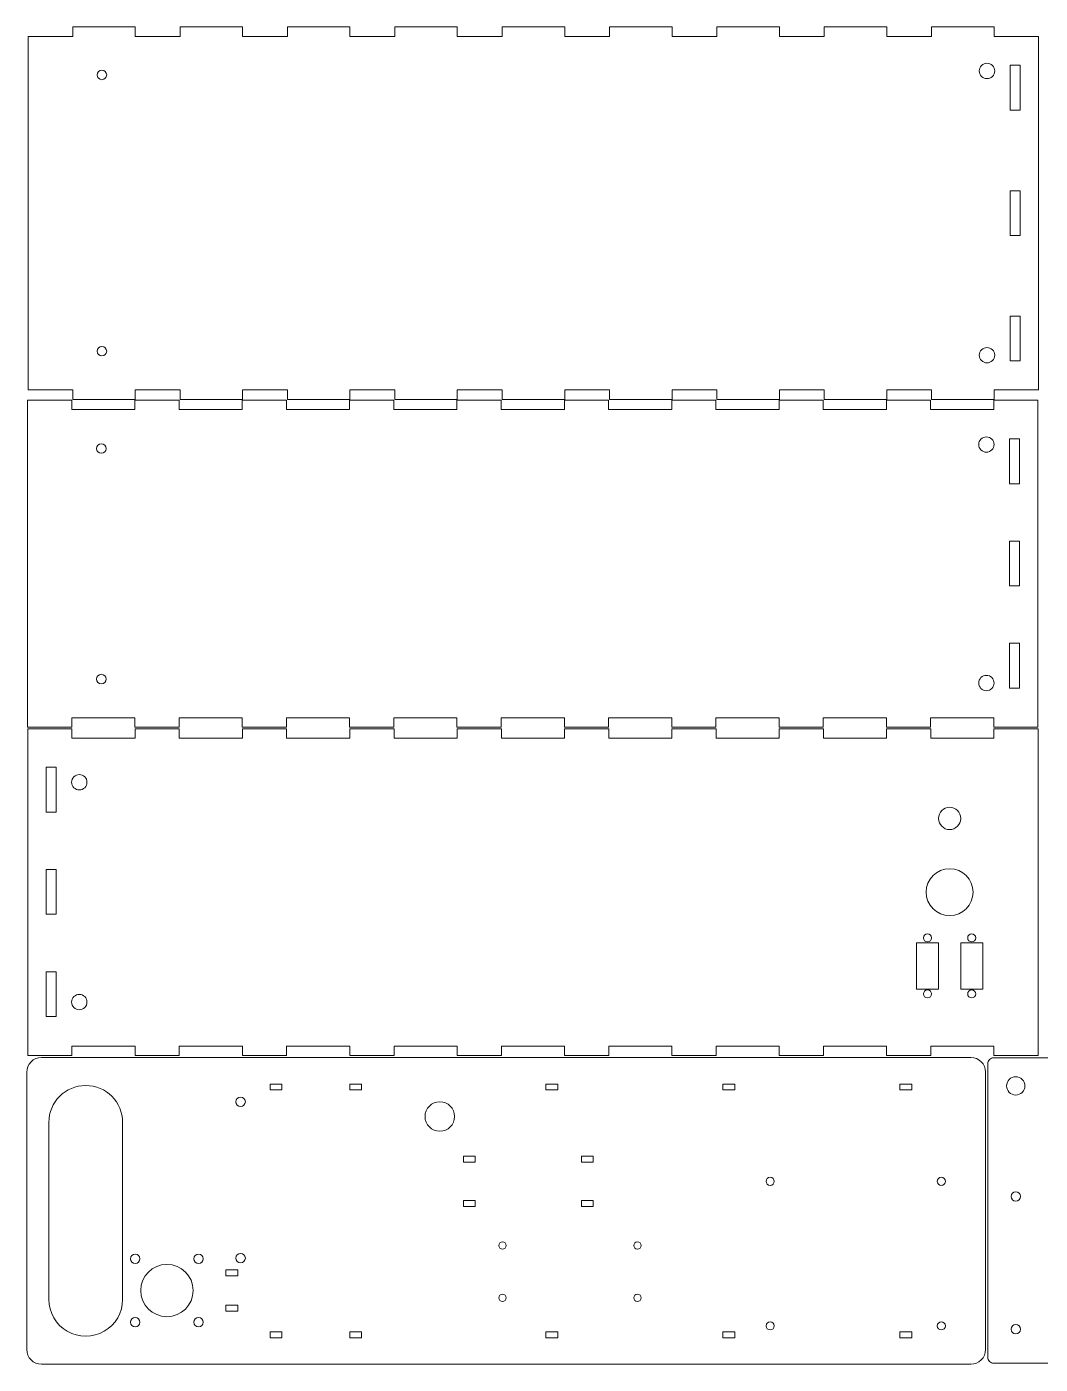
# Model space of a CAD drawing. Header units: millimetres. Extents: x -304 to 298, y -225 to 228.
# Drawn here: x -303.8 to 39.8, y -225.3 to 228.2 of the extents above; entities that cross this region are included whole.
import ezdxf

# ---------------------------------------------------------------- set-up
doc = ezdxf.new("R2010")
doc.units = ezdxf.units.MM
doc.header["$MEASUREMENT"] = 0
doc.layers.add('Layer 1', color=7, linetype='Continuous')

msp = doc.modelspace()

# ---------------------------------------------------------------- linework, layer by layer
at = {"layer": 'Layer 1', "lineweight": 9}
for points in [[(-288.189, 228.2069), (-288.189, 228.2069), (-267.0001, 228.2069), (-267.0001, 228.2069)], [(-288.189, 228.2069), (-288.189, 228.2069), (-288.189, 224.9319), (-288.189, 224.9319)], [(-267.0001, 224.9319), (-267.0001, 224.9319), (-267.0001, 228.2069), (-267.0001, 228.2069)], [(-251.8001, 228.2069), (-251.8001, 228.2069), (-230.6112, 228.2069), (-230.6112, 228.2069)], [(-251.8001, 228.2069), (-251.8001, 228.2069), (-251.8001, 224.9319), (-251.8001, 224.9319)], [(-230.6112, 224.9319), (-230.6112, 224.9319), (-230.6112, 228.2069), (-230.6112, 228.2069)], [(-215.4112, 228.2069), (-215.4112, 228.2069), (-194.2223, 228.2069), (-194.2223, 228.2069)], [(-215.4112, 228.2069), (-215.4112, 228.2069), (-215.4112, 224.9319), (-215.4112, 224.9319)], [(-194.2223, 224.9319), (-194.2223, 224.9319), (-194.2223, 228.2069), (-194.2223, 228.2069)], [(-179.0223, 228.2069), (-179.0223, 228.2069), (-157.8334, 228.2069), (-157.8334, 228.2069)], [(-179.0223, 228.2069), (-179.0223, 228.2069), (-179.0223, 224.9319), (-179.0223, 224.9319)], [(-157.8334, 224.9319), (-157.8334, 224.9319), (-157.8334, 228.2069), (-157.8334, 228.2069)], [(-142.6334, 228.2069), (-142.6334, 228.2069), (-121.4446, 228.2069), (-121.4446, 228.2069)], [(-142.6334, 228.2069), (-142.6334, 228.2069), (-142.6334, 224.9319), (-142.6334, 224.9319)], [(-121.4446, 224.9319), (-121.4446, 224.9319), (-121.4446, 228.2069), (-121.4446, 228.2069)], [(-106.2446, 228.2069), (-106.2446, 228.2069), (-85.0557, 228.2069), (-85.0557, 228.2069)], [(-106.2446, 228.2069), (-106.2446, 228.2069), (-106.2446, 224.9319), (-106.2446, 224.9319)], [(-85.0557, 224.9319), (-85.0557, 224.9319), (-85.0557, 228.2069), (-85.0557, 228.2069)], [(-69.8557, 228.2069), (-69.8557, 228.2069), (-48.6668, 228.2069), (-48.6668, 228.2069)], [(-69.8557, 228.2069), (-69.8557, 228.2069), (-69.8557, 224.9319), (-69.8557, 224.9319)], [(-48.6668, 224.9319), (-48.6668, 224.9319), (-48.6668, 228.2069), (-48.6668, 228.2069)], [(-33.4668, 228.2069), (-33.4668, 228.2069), (-12.2779, 228.2069), (-12.2779, 228.2069)], [(-33.4668, 228.2069), (-33.4668, 228.2069), (-33.4668, 224.9319), (-33.4668, 224.9319)], [(-12.2779, 224.9319), (-12.2779, 224.9319), (-12.2779, 228.2069), (-12.2779, 228.2069)], [(2.9221, 228.2069), (2.9221, 228.2069), (24.111, 228.2069), (24.111, 228.2069)], [(2.9221, 228.2069), (2.9221, 228.2069), (2.9221, 224.9319), (2.9221, 224.9319)], [(24.111, 224.9319), (24.111, 224.9319), (24.111, 228.2069), (24.111, 228.2069)], [(-288.189, 224.9319), (-288.189, 224.9319), (-303.289, 224.9319), (-303.289, 224.9319)], [(-303.289, 105.1319), (-303.289, 105.1319), (-303.289, 224.9319), (-303.289, 224.9319)], [(-251.8001, 224.9319), (-251.8001, 224.9319), (-267.0001, 224.9319), (-267.0001, 224.9319)], [(-215.4112, 224.9319), (-215.4112, 224.9319), (-230.6112, 224.9319), (-230.6112, 224.9319)], [(-179.0223, 224.9319), (-179.0223, 224.9319), (-194.2223, 224.9319), (-194.2223, 224.9319)], [(-142.6334, 224.9319), (-142.6334, 224.9319), (-157.8334, 224.9319), (-157.8334, 224.9319)], [(-106.2446, 224.9319), (-106.2446, 224.9319), (-121.4446, 224.9319), (-121.4446, 224.9319)], [(-69.8557, 224.9319), (-69.8557, 224.9319), (-85.0557, 224.9319), (-85.0557, 224.9319)], [(-33.4668, 224.9319), (-33.4668, 224.9319), (-48.6668, 224.9319), (-48.6668, 224.9319)], [(2.9221, 224.9319), (2.9221, 224.9319), (-12.2779, 224.9319), (-12.2779, 224.9319)], [(39.211, 224.9319), (39.211, 224.9319), (24.111, 224.9319), (24.111, 224.9319)], [(39.211, 105.1319), (39.211, 105.1319), (39.211, 224.9319), (39.211, 224.9319)], [(29.586, 215.1319), (29.586, 215.1319), (29.586, 199.9319), (29.586, 199.9319)], [(32.961, 215.1319), (32.961, 215.1319), (29.586, 215.1319), (29.586, 215.1319)], [(32.961, 199.9319), (32.961, 199.9319), (32.961, 215.1319), (32.961, 215.1319)], [(29.586, 199.9319), (29.586, 199.9319), (32.961, 199.9319), (32.961, 199.9319)], [(29.586, 172.6319), (29.586, 172.6319), (29.586, 157.4319), (29.586, 157.4319)], [(32.961, 172.6319), (32.961, 172.6319), (29.586, 172.6319), (29.586, 172.6319)], [(32.961, 157.4319), (32.961, 157.4319), (32.961, 172.6319), (32.961, 172.6319)], [(29.586, 157.4319), (29.586, 157.4319), (32.961, 157.4319), (32.961, 157.4319)], [(29.586, 130.1319), (29.586, 130.1319), (29.586, 114.9319), (29.586, 114.9319)], [(32.961, 130.1319), (32.961, 130.1319), (29.586, 130.1319), (29.586, 130.1319)], [(32.961, 114.9319), (32.961, 114.9319), (32.961, 130.1319), (32.961, 130.1319)], [(29.586, 114.9319), (29.586, 114.9319), (32.961, 114.9319), (32.961, 114.9319)], [(-288.189, 105.1319), (-288.189, 105.1319), (-303.289, 105.1319), (-303.289, 105.1319)], [(-288.189, 101.8569), (-288.189, 101.8569), (-288.189, 105.1319), (-288.189, 105.1319)], [(-267.0001, 105.1319), (-267.0001, 105.1319), (-267.0001, 101.8569), (-267.0001, 101.8569)], [(-251.8001, 105.1319), (-251.8001, 105.1319), (-267.0001, 105.1319), (-267.0001, 105.1319)], [(-251.8001, 101.8569), (-251.8001, 101.8569), (-251.8001, 105.1319), (-251.8001, 105.1319)], [(-230.6112, 105.1319), (-230.6112, 105.1319), (-230.6112, 101.8569), (-230.6112, 101.8569)], [(-215.4112, 105.1319), (-215.4112, 105.1319), (-230.6112, 105.1319), (-230.6112, 105.1319)], [(-215.4112, 101.8569), (-215.4112, 101.8569), (-215.4112, 105.1319), (-215.4112, 105.1319)], [(-194.2223, 105.1319), (-194.2223, 105.1319), (-194.2223, 101.8569), (-194.2223, 101.8569)], [(-179.0223, 105.1319), (-179.0223, 105.1319), (-194.2223, 105.1319), (-194.2223, 105.1319)], [(-179.0223, 101.8569), (-179.0223, 101.8569), (-179.0223, 105.1319), (-179.0223, 105.1319)], [(-157.8334, 105.1319), (-157.8334, 105.1319), (-157.8334, 101.8569), (-157.8334, 101.8569)], [(-142.6334, 105.1319), (-142.6334, 105.1319), (-157.8334, 105.1319), (-157.8334, 105.1319)], [(-142.6334, 101.8569), (-142.6334, 101.8569), (-142.6334, 105.1319), (-142.6334, 105.1319)], [(-121.4446, 105.1319), (-121.4446, 105.1319), (-121.4446, 101.8569), (-121.4446, 101.8569)], [(-106.2446, 105.1319), (-106.2446, 105.1319), (-121.4446, 105.1319), (-121.4446, 105.1319)], [(-106.2446, 101.8569), (-106.2446, 101.8569), (-106.2446, 105.1319), (-106.2446, 105.1319)], [(-85.0557, 105.1319), (-85.0557, 105.1319), (-85.0557, 101.8569), (-85.0557, 101.8569)], [(-69.8557, 105.1319), (-69.8557, 105.1319), (-85.0557, 105.1319), (-85.0557, 105.1319)], [(-69.8557, 101.8569), (-69.8557, 101.8569), (-69.8557, 105.1319), (-69.8557, 105.1319)], [(-48.6668, 105.1319), (-48.6668, 105.1319), (-48.6668, 101.8569), (-48.6668, 101.8569)], [(-33.4668, 105.1319), (-33.4668, 105.1319), (-48.6668, 105.1319), (-48.6668, 105.1319)], [(-33.4668, 101.8569), (-33.4668, 101.8569), (-33.4668, 105.1319), (-33.4668, 105.1319)], [(-12.2779, 105.1319), (-12.2779, 105.1319), (-12.2779, 101.8569), (-12.2779, 101.8569)], [(2.9221, 105.1319), (2.9221, 105.1319), (-12.2779, 105.1319), (-12.2779, 105.1319)], [(2.9221, 101.8569), (2.9221, 101.8569), (2.9221, 105.1319), (2.9221, 105.1319)], [(24.111, 105.1319), (24.111, 105.1319), (24.111, 101.8569), (24.111, 101.8569)], [(39.211, 105.1319), (39.211, 105.1319), (24.111, 105.1319), (24.111, 105.1319)], [(-303.5023, 101.5598), (-303.5023, 101.5598), (-288.5023, 101.5598), (-288.5023, 101.5598)], [(-303.5023, 101.5598), (-303.5023, 101.5598), (-303.5023, -9.2902), (-303.5023, -9.2902)], [(-288.5023, 101.5598), (-288.5023, 101.5598), (-288.5023, 98.3848), (-288.5023, 98.3848)], [(-288.189, 101.8569), (-288.189, 101.8569), (-267.0001, 101.8569), (-267.0001, 101.8569)], [(-267.1134, 101.5598), (-267.1134, 101.5598), (-252.1134, 101.5598), (-252.1134, 101.5598)], [(-267.1134, 101.5598), (-267.1134, 101.5598), (-267.1134, 98.3848), (-267.1134, 98.3848)], [(-252.1134, 101.5598), (-252.1134, 101.5598), (-252.1134, 98.3848), (-252.1134, 98.3848)], [(-251.8001, 101.8569), (-251.8001, 101.8569), (-230.6112, 101.8569), (-230.6112, 101.8569)], [(-230.7245, 101.5598), (-230.7245, 101.5598), (-215.7245, 101.5598), (-215.7245, 101.5598)], [(-230.7245, 101.5598), (-230.7245, 101.5598), (-230.7245, 98.3848), (-230.7245, 98.3848)], [(-215.7245, 101.5598), (-215.7245, 101.5598), (-215.7245, 98.3848), (-215.7245, 98.3848)], [(-215.4112, 101.8569), (-215.4112, 101.8569), (-194.2223, 101.8569), (-194.2223, 101.8569)], [(-194.3356, 101.5598), (-194.3356, 101.5598), (-179.3356, 101.5598), (-179.3356, 101.5598)], [(-194.3356, 101.5598), (-194.3356, 101.5598), (-194.3356, 98.3848), (-194.3356, 98.3848)], [(-179.3356, 101.5598), (-179.3356, 101.5598), (-179.3356, 98.3848), (-179.3356, 98.3848)], [(-179.0223, 101.8569), (-179.0223, 101.8569), (-157.8334, 101.8569), (-157.8334, 101.8569)], [(-157.9467, 101.5598), (-157.9467, 101.5598), (-142.9467, 101.5598), (-142.9467, 101.5598)], [(-157.9467, 101.5598), (-157.9467, 101.5598), (-157.9467, 98.3848), (-157.9467, 98.3848)], [(-142.9467, 101.5598), (-142.9467, 101.5598), (-142.9467, 98.3848), (-142.9467, 98.3848)], [(-142.6334, 101.8569), (-142.6334, 101.8569), (-121.4446, 101.8569), (-121.4446, 101.8569)], [(-121.5579, 101.5598), (-121.5579, 101.5598), (-106.5579, 101.5598), (-106.5579, 101.5598)], [(-121.5579, 101.5598), (-121.5579, 101.5598), (-121.5579, 98.3848), (-121.5579, 98.3848)], [(-106.5579, 101.5598), (-106.5579, 101.5598), (-106.5579, 98.3848), (-106.5579, 98.3848)], [(-106.2446, 101.8569), (-106.2446, 101.8569), (-85.0557, 101.8569), (-85.0557, 101.8569)], [(-85.169, 101.5598), (-85.169, 101.5598), (-70.169, 101.5598), (-70.169, 101.5598)], [(-85.169, 101.5598), (-85.169, 101.5598), (-85.169, 98.3848), (-85.169, 98.3848)], [(-70.169, 101.5598), (-70.169, 101.5598), (-70.169, 98.3848), (-70.169, 98.3848)], [(-69.8557, 101.8569), (-69.8557, 101.8569), (-48.6668, 101.8569), (-48.6668, 101.8569)], [(-48.7801, 101.5598), (-48.7801, 101.5598), (-33.7801, 101.5598), (-33.7801, 101.5598)], [(-48.7801, 101.5598), (-48.7801, 101.5598), (-48.7801, 98.3848), (-48.7801, 98.3848)], [(-33.7801, 101.5598), (-33.7801, 101.5598), (-33.7801, 98.3848), (-33.7801, 98.3848)], [(-33.4668, 101.8569), (-33.4668, 101.8569), (-12.2779, 101.8569), (-12.2779, 101.8569)], [(-12.3912, 101.5598), (-12.3912, 101.5598), (2.6088, 101.5598), (2.6088, 101.5598)], [(-12.3912, 101.5598), (-12.3912, 101.5598), (-12.3912, 98.3848), (-12.3912, 98.3848)], [(2.6088, 101.5598), (2.6088, 101.5598), (2.6088, 98.3848), (2.6088, 98.3848)], [(2.9221, 101.8569), (2.9221, 101.8569), (24.111, 101.8569), (24.111, 101.8569)], [(23.9977, 101.5598), (23.9977, 101.5598), (38.9977, 101.5598), (38.9977, 101.5598)], [(23.9977, 101.5598), (23.9977, 101.5598), (23.9977, 98.3848), (23.9977, 98.3848)], [(38.9977, -9.2902), (38.9977, -9.2902), (38.9977, 101.5598), (38.9977, 101.5598)], [(-267.1134, 98.3848), (-267.1134, 98.3848), (-288.5023, 98.3848), (-288.5023, 98.3848)], [(-230.7245, 98.3848), (-230.7245, 98.3848), (-252.1134, 98.3848), (-252.1134, 98.3848)], [(-194.3356, 98.3848), (-194.3356, 98.3848), (-215.7245, 98.3848), (-215.7245, 98.3848)], [(-157.9467, 98.3848), (-157.9467, 98.3848), (-179.3356, 98.3848), (-179.3356, 98.3848)], [(-121.5579, 98.3848), (-121.5579, 98.3848), (-142.9467, 98.3848), (-142.9467, 98.3848)], [(-85.169, 98.3848), (-85.169, 98.3848), (-106.5579, 98.3848), (-106.5579, 98.3848)], [(-48.7801, 98.3848), (-48.7801, 98.3848), (-70.169, 98.3848), (-70.169, 98.3848)], [(-12.3912, 98.3848), (-12.3912, 98.3848), (-33.7801, 98.3848), (-33.7801, 98.3848)], [(23.9977, 98.3848), (23.9977, 98.3848), (2.6088, 98.3848), (2.6088, 98.3848)], [(29.3727, 88.4848), (29.3727, 88.4848), (29.3727, 73.2848), (29.3727, 73.2848)], [(32.7477, 88.4848), (32.7477, 88.4848), (29.3727, 88.4848), (29.3727, 88.4848)], [(32.7477, 73.2848), (32.7477, 73.2848), (32.7477, 88.4848), (32.7477, 88.4848)], [(29.3727, 73.2848), (29.3727, 73.2848), (32.7477, 73.2848), (32.7477, 73.2848)], [(29.3727, 53.8334), (29.3727, 53.8334), (29.3727, 38.6334), (29.3727, 38.6334)], [(32.7477, 53.8334), (32.7477, 53.8334), (29.3727, 53.8334), (29.3727, 53.8334)], [(32.7477, 38.6334), (32.7477, 38.6334), (32.7477, 53.8334), (32.7477, 53.8334)], [(29.3727, 38.6334), (29.3727, 38.6334), (32.7477, 38.6334), (32.7477, 38.6334)], [(29.3727, 19.182), (29.3727, 19.182), (29.3727, 3.982), (29.3727, 3.982)], [(32.7477, 19.182), (32.7477, 19.182), (29.3727, 19.182), (29.3727, 19.182)], [(32.7477, 3.982), (32.7477, 3.982), (32.7477, 19.182), (32.7477, 19.182)], [(29.3727, 3.982), (29.3727, 3.982), (32.7477, 3.982), (32.7477, 3.982)], [(-288.5023, -9.2902), (-288.5023, -9.2902), (-288.5023, -6.1152), (-288.5023, -6.1152)], [(-288.5023, -6.1152), (-288.5023, -6.1152), (-267.1134, -6.1152), (-267.1134, -6.1152)], [(-267.1134, -9.2902), (-267.1134, -9.2902), (-267.1134, -6.1152), (-267.1134, -6.1152)], [(-252.1134, -9.2902), (-252.1134, -9.2902), (-252.1134, -6.1152), (-252.1134, -6.1152)], [(-252.1134, -6.1152), (-252.1134, -6.1152), (-230.7245, -6.1152), (-230.7245, -6.1152)], [(-230.7245, -9.2902), (-230.7245, -9.2902), (-230.7245, -6.1152), (-230.7245, -6.1152)], [(-215.7245, -9.2902), (-215.7245, -9.2902), (-215.7245, -6.1152), (-215.7245, -6.1152)], [(-215.7245, -6.1152), (-215.7245, -6.1152), (-194.3356, -6.1152), (-194.3356, -6.1152)], [(-194.3356, -9.2902), (-194.3356, -9.2902), (-194.3356, -6.1152), (-194.3356, -6.1152)], [(-179.3356, -9.2902), (-179.3356, -9.2902), (-179.3356, -6.1152), (-179.3356, -6.1152)], [(-179.3356, -6.1152), (-179.3356, -6.1152), (-157.9467, -6.1152), (-157.9467, -6.1152)], [(-157.9467, -9.2902), (-157.9467, -9.2902), (-157.9467, -6.1152), (-157.9467, -6.1152)], [(-142.9467, -9.2902), (-142.9467, -9.2902), (-142.9467, -6.1152), (-142.9467, -6.1152)], [(-142.9467, -6.1152), (-142.9467, -6.1152), (-121.5579, -6.1152), (-121.5579, -6.1152)], [(-121.5579, -9.2902), (-121.5579, -9.2902), (-121.5579, -6.1152), (-121.5579, -6.1152)], [(-106.5579, -9.2902), (-106.5579, -9.2902), (-106.5579, -6.1152), (-106.5579, -6.1152)], [(-106.5579, -6.1152), (-106.5579, -6.1152), (-85.169, -6.1152), (-85.169, -6.1152)], [(-85.169, -9.2902), (-85.169, -9.2902), (-85.169, -6.1152), (-85.169, -6.1152)], [(-70.169, -9.2902), (-70.169, -9.2902), (-70.169, -6.1152), (-70.169, -6.1152)], [(-70.169, -6.1152), (-70.169, -6.1152), (-48.7801, -6.1152), (-48.7801, -6.1152)], [(-48.7801, -9.2902), (-48.7801, -9.2902), (-48.7801, -6.1152), (-48.7801, -6.1152)], [(-33.7801, -9.2902), (-33.7801, -9.2902), (-33.7801, -6.1152), (-33.7801, -6.1152)], [(-33.7801, -6.1152), (-33.7801, -6.1152), (-12.3912, -6.1152), (-12.3912, -6.1152)], [(-12.3912, -9.2902), (-12.3912, -9.2902), (-12.3912, -6.1152), (-12.3912, -6.1152)], [(2.6088, -9.2902), (2.6088, -9.2902), (2.6088, -6.1152), (2.6088, -6.1152)], [(2.6088, -6.1152), (2.6088, -6.1152), (23.9977, -6.1152), (23.9977, -6.1152)], [(23.9977, -9.2902), (23.9977, -9.2902), (23.9977, -6.1152), (23.9977, -6.1152)], [(-303.5023, -9.2902), (-303.5023, -9.2902), (-288.5023, -9.2902), (-288.5023, -9.2902)], [(-288.4629, -9.7758), (-288.4629, -9.7758), (-303.4629, -9.7758), (-303.4629, -9.7758)], [(-303.4629, -9.7758), (-303.4629, -9.7758), (-303.4629, -120.6258), (-303.4629, -120.6258)], [(-288.4629, -12.9508), (-288.4629, -12.9508), (-288.4629, -9.7758), (-288.4629, -9.7758)], [(-267.074, -12.9508), (-267.074, -12.9508), (-288.4629, -12.9508), (-288.4629, -12.9508)], [(-267.1134, -9.2902), (-267.1134, -9.2902), (-252.1134, -9.2902), (-252.1134, -9.2902)], [(-252.074, -9.7758), (-252.074, -9.7758), (-267.074, -9.7758), (-267.074, -9.7758)], [(-267.074, -9.7758), (-267.074, -9.7758), (-267.074, -12.9508), (-267.074, -12.9508)], [(-252.074, -12.9508), (-252.074, -12.9508), (-252.074, -9.7758), (-252.074, -9.7758)], [(-230.6851, -12.9508), (-230.6851, -12.9508), (-252.074, -12.9508), (-252.074, -12.9508)], [(-230.7245, -9.2902), (-230.7245, -9.2902), (-215.7245, -9.2902), (-215.7245, -9.2902)], [(-215.6851, -9.7758), (-215.6851, -9.7758), (-230.6851, -9.7758), (-230.6851, -9.7758)], [(-230.6851, -9.7758), (-230.6851, -9.7758), (-230.6851, -12.9508), (-230.6851, -12.9508)], [(-215.6851, -12.9508), (-215.6851, -12.9508), (-215.6851, -9.7758), (-215.6851, -9.7758)], [(-194.2962, -12.9508), (-194.2962, -12.9508), (-215.6851, -12.9508), (-215.6851, -12.9508)], [(-194.3356, -9.2902), (-194.3356, -9.2902), (-179.3356, -9.2902), (-179.3356, -9.2902)], [(-179.2962, -9.7758), (-179.2962, -9.7758), (-194.2962, -9.7758), (-194.2962, -9.7758)], [(-194.2962, -9.7758), (-194.2962, -9.7758), (-194.2962, -12.9508), (-194.2962, -12.9508)], [(-179.2962, -12.9508), (-179.2962, -12.9508), (-179.2962, -9.7758), (-179.2962, -9.7758)], [(-157.9073, -12.9508), (-157.9073, -12.9508), (-179.2962, -12.9508), (-179.2962, -12.9508)], [(-157.9467, -9.2902), (-157.9467, -9.2902), (-142.9467, -9.2902), (-142.9467, -9.2902)], [(-142.9073, -9.7758), (-142.9073, -9.7758), (-157.9073, -9.7758), (-157.9073, -9.7758)], [(-157.9073, -9.7758), (-157.9073, -9.7758), (-157.9073, -12.9508), (-157.9073, -12.9508)], [(-142.9073, -12.9508), (-142.9073, -12.9508), (-142.9073, -9.7758), (-142.9073, -9.7758)], [(-121.5185, -12.9508), (-121.5185, -12.9508), (-142.9073, -12.9508), (-142.9073, -12.9508)], [(-121.5579, -9.2902), (-121.5579, -9.2902), (-106.5579, -9.2902), (-106.5579, -9.2902)], [(-106.5185, -9.7758), (-106.5185, -9.7758), (-121.5185, -9.7758), (-121.5185, -9.7758)], [(-121.5185, -9.7758), (-121.5185, -9.7758), (-121.5185, -12.9508), (-121.5185, -12.9508)], [(-106.5185, -12.9508), (-106.5185, -12.9508), (-106.5185, -9.7758), (-106.5185, -9.7758)], [(-85.1296, -12.9508), (-85.1296, -12.9508), (-106.5185, -12.9508), (-106.5185, -12.9508)], [(-85.169, -9.2902), (-85.169, -9.2902), (-70.169, -9.2902), (-70.169, -9.2902)], [(-70.1296, -9.7758), (-70.1296, -9.7758), (-85.1296, -9.7758), (-85.1296, -9.7758)], [(-85.1296, -9.7758), (-85.1296, -9.7758), (-85.1296, -12.9508), (-85.1296, -12.9508)], [(-70.1296, -12.9508), (-70.1296, -12.9508), (-70.1296, -9.7758), (-70.1296, -9.7758)], [(-48.7407, -12.9508), (-48.7407, -12.9508), (-70.1296, -12.9508), (-70.1296, -12.9508)], [(-48.7801, -9.2902), (-48.7801, -9.2902), (-33.7801, -9.2902), (-33.7801, -9.2902)], [(-33.7407, -9.7758), (-33.7407, -9.7758), (-48.7407, -9.7758), (-48.7407, -9.7758)], [(-48.7407, -9.7758), (-48.7407, -9.7758), (-48.7407, -12.9508), (-48.7407, -12.9508)], [(-33.7407, -12.9508), (-33.7407, -12.9508), (-33.7407, -9.7758), (-33.7407, -9.7758)], [(-12.3518, -12.9508), (-12.3518, -12.9508), (-33.7407, -12.9508), (-33.7407, -12.9508)], [(-12.3912, -9.2902), (-12.3912, -9.2902), (2.6088, -9.2902), (2.6088, -9.2902)], [(2.6482, -9.7758), (2.6482, -9.7758), (-12.3518, -9.7758), (-12.3518, -9.7758)], [(-12.3518, -9.7758), (-12.3518, -9.7758), (-12.3518, -12.9508), (-12.3518, -12.9508)], [(2.6482, -12.9508), (2.6482, -12.9508), (2.6482, -9.7758), (2.6482, -9.7758)], [(24.0371, -12.9508), (24.0371, -12.9508), (2.6482, -12.9508), (2.6482, -12.9508)], [(23.9977, -9.2902), (23.9977, -9.2902), (38.9977, -9.2902), (38.9977, -9.2902)], [(39.0371, -9.7758), (39.0371, -9.7758), (24.0371, -9.7758), (24.0371, -9.7758)], [(24.0371, -9.7758), (24.0371, -9.7758), (24.0371, -12.9508), (24.0371, -12.9508)], [(39.0371, -120.6258), (39.0371, -120.6258), (39.0371, -9.7758), (39.0371, -9.7758)], [(-297.2129, -22.8508), (-297.2129, -22.8508), (-297.2129, -38.0508), (-297.2129, -38.0508)], [(-293.8379, -22.8508), (-293.8379, -22.8508), (-297.2129, -22.8508), (-297.2129, -22.8508)], [(-293.8379, -38.0508), (-293.8379, -38.0508), (-293.8379, -22.8508), (-293.8379, -22.8508)], [(-297.2129, -38.0508), (-297.2129, -38.0508), (-293.8379, -38.0508), (-293.8379, -38.0508)], [(-297.2129, -57.5022), (-297.2129, -57.5022), (-297.2129, -72.7022), (-297.2129, -72.7022)], [(-293.8379, -57.5022), (-293.8379, -57.5022), (-297.2129, -57.5022), (-297.2129, -57.5022)], [(-293.8379, -72.7022), (-293.8379, -72.7022), (-293.8379, -57.5022), (-293.8379, -57.5022)], [(-297.2129, -72.7022), (-297.2129, -72.7022), (-293.8379, -72.7022), (-293.8379, -72.7022)], [(-2.2129, -82.3633), (-2.2129, -82.3633), (-2.2129, -98.0383), (-2.2129, -98.0383)], [(5.2871, -82.3633), (5.2871, -82.3633), (-2.2129, -82.3633), (-2.2129, -82.3633)], [(5.2871, -98.0383), (5.2871, -98.0383), (5.2871, -82.3633), (5.2871, -82.3633)], [(12.7871, -82.3633), (12.7871, -82.3633), (12.7871, -98.0383), (12.7871, -98.0383)], [(20.2871, -82.3633), (20.2871, -82.3633), (12.7871, -82.3633), (12.7871, -82.3633)], [(20.2871, -98.0383), (20.2871, -98.0383), (20.2871, -82.3633), (20.2871, -82.3633)], [(-297.2129, -92.1536), (-297.2129, -92.1536), (-297.2129, -107.3536), (-297.2129, -107.3536)], [(-293.8379, -92.1536), (-293.8379, -92.1536), (-297.2129, -92.1536), (-297.2129, -92.1536)], [(-293.8379, -107.3536), (-293.8379, -107.3536), (-293.8379, -92.1536), (-293.8379, -92.1536)], [(-2.2129, -98.0383), (-2.2129, -98.0383), (5.2871, -98.0383), (5.2871, -98.0383)], [(12.7871, -98.0383), (12.7871, -98.0383), (20.2871, -98.0383), (20.2871, -98.0383)], [(-297.2129, -107.3536), (-297.2129, -107.3536), (-293.8379, -107.3536), (-293.8379, -107.3536)], [(-288.4629, -120.6258), (-288.4629, -120.6258), (-288.4629, -117.4508), (-288.4629, -117.4508)], [(-288.4629, -117.4508), (-288.4629, -117.4508), (-267.074, -117.4508), (-267.074, -117.4508)], [(-267.074, -117.4508), (-267.074, -117.4508), (-267.074, -120.6258), (-267.074, -120.6258)], [(-252.074, -120.6258), (-252.074, -120.6258), (-252.074, -117.4508), (-252.074, -117.4508)], [(-252.074, -117.4508), (-252.074, -117.4508), (-230.6851, -117.4508), (-230.6851, -117.4508)], [(-230.6851, -117.4508), (-230.6851, -117.4508), (-230.6851, -120.6258), (-230.6851, -120.6258)], [(-215.6851, -120.6258), (-215.6851, -120.6258), (-215.6851, -117.4508), (-215.6851, -117.4508)], [(-215.6851, -117.4508), (-215.6851, -117.4508), (-194.2962, -117.4508), (-194.2962, -117.4508)], [(-194.2962, -117.4508), (-194.2962, -117.4508), (-194.2962, -120.6258), (-194.2962, -120.6258)], [(-179.2962, -120.6258), (-179.2962, -120.6258), (-179.2962, -117.4508), (-179.2962, -117.4508)], [(-179.2962, -117.4508), (-179.2962, -117.4508), (-157.9073, -117.4508), (-157.9073, -117.4508)], [(-157.9073, -117.4508), (-157.9073, -117.4508), (-157.9073, -120.6258), (-157.9073, -120.6258)], [(-142.9073, -120.6258), (-142.9073, -120.6258), (-142.9073, -117.4508), (-142.9073, -117.4508)], [(-142.9073, -117.4508), (-142.9073, -117.4508), (-121.5185, -117.4508), (-121.5185, -117.4508)], [(-121.5185, -117.4508), (-121.5185, -117.4508), (-121.5185, -120.6258), (-121.5185, -120.6258)], [(-106.5185, -120.6258), (-106.5185, -120.6258), (-106.5185, -117.4508), (-106.5185, -117.4508)], [(-106.5185, -117.4508), (-106.5185, -117.4508), (-85.1296, -117.4508), (-85.1296, -117.4508)], [(-85.1296, -117.4508), (-85.1296, -117.4508), (-85.1296, -120.6258), (-85.1296, -120.6258)], [(-70.1296, -120.6258), (-70.1296, -120.6258), (-70.1296, -117.4508), (-70.1296, -117.4508)], [(-70.1296, -117.4508), (-70.1296, -117.4508), (-48.7407, -117.4508), (-48.7407, -117.4508)], [(-48.7407, -117.4508), (-48.7407, -117.4508), (-48.7407, -120.6258), (-48.7407, -120.6258)], [(-33.7407, -120.6258), (-33.7407, -120.6258), (-33.7407, -117.4508), (-33.7407, -117.4508)], [(-33.7407, -117.4508), (-33.7407, -117.4508), (-12.3518, -117.4508), (-12.3518, -117.4508)], [(-12.3518, -117.4508), (-12.3518, -117.4508), (-12.3518, -120.6258), (-12.3518, -120.6258)], [(2.6482, -120.6258), (2.6482, -120.6258), (2.6482, -117.4508), (2.6482, -117.4508)], [(2.6482, -117.4508), (2.6482, -117.4508), (24.0371, -117.4508), (24.0371, -117.4508)], [(24.0371, -117.4508), (24.0371, -117.4508), (24.0371, -120.6258), (24.0371, -120.6258)], [(-303.4629, -120.6258), (-303.4629, -120.6258), (-288.4629, -120.6258), (-288.4629, -120.6258)], [(16.2178, -121.2533), (16.2178, -121.2533), (-298.7822, -121.2533), (-298.7822, -121.2533)], [(-267.074, -120.6258), (-267.074, -120.6258), (-252.074, -120.6258), (-252.074, -120.6258)], [(-230.6851, -120.6258), (-230.6851, -120.6258), (-215.6851, -120.6258), (-215.6851, -120.6258)], [(-194.2962, -120.6258), (-194.2962, -120.6258), (-179.2962, -120.6258), (-179.2962, -120.6258)], [(-157.9073, -120.6258), (-157.9073, -120.6258), (-142.9073, -120.6258), (-142.9073, -120.6258)], [(-121.5185, -120.6258), (-121.5185, -120.6258), (-106.5185, -120.6258), (-106.5185, -120.6258)], [(-85.1296, -120.6258), (-85.1296, -120.6258), (-70.1296, -120.6258), (-70.1296, -120.6258)], [(-48.7407, -120.6258), (-48.7407, -120.6258), (-33.7407, -120.6258), (-33.7407, -120.6258)], [(-12.3518, -120.6258), (-12.3518, -120.6258), (2.6482, -120.6258), (2.6482, -120.6258)], [(21.2178, -126.2533), (21.2178, -123.4919), (18.9792, -121.2533), (16.2178, -121.2533)], [(138.9622, -121.3741), (138.9622, -121.3741), (23.9622, -121.3741), (23.9622, -121.3741)], [(24.0371, -120.6258), (24.0371, -120.6258), (39.0371, -120.6258), (39.0371, -120.6258)], [(-303.7822, -126.2533), (-303.7822, -126.2533), (-303.7822, -220.2533), (-303.7822, -220.2533)], [(21.2178, -220.2533), (21.2178, -220.2533), (21.2178, -126.2533), (21.2178, -126.2533)], [(21.9622, -123.3741), (21.9622, -123.3741), (21.9622, -222.8741), (21.9622, -222.8741)], [(-221.2822, -130.2533), (-221.2822, -130.2533), (-221.2822, -132.2533), (-221.2822, -132.2533)], [(-217.2822, -130.2533), (-217.2822, -130.2533), (-221.2822, -130.2533), (-221.2822, -130.2533)], [(-217.2822, -132.2533), (-217.2822, -132.2533), (-217.2822, -130.2533), (-217.2822, -130.2533)], [(-194.2822, -130.2533), (-194.2822, -130.2533), (-194.2822, -132.2533), (-194.2822, -132.2533)], [(-190.2822, -130.2533), (-190.2822, -130.2533), (-194.2822, -130.2533), (-194.2822, -130.2533)], [(-190.2822, -132.2533), (-190.2822, -132.2533), (-190.2822, -130.2533), (-190.2822, -130.2533)], [(-127.7822, -130.2533), (-127.7822, -130.2533), (-127.7822, -132.2533), (-127.7822, -132.2533)], [(-123.7822, -130.2533), (-123.7822, -130.2533), (-127.7822, -130.2533), (-127.7822, -130.2533)], [(-123.7822, -132.2533), (-123.7822, -132.2533), (-123.7822, -130.2533), (-123.7822, -130.2533)], [(-67.7822, -130.2533), (-67.7822, -130.2533), (-67.7822, -132.2533), (-67.7822, -132.2533)], [(-63.7822, -130.2533), (-63.7822, -130.2533), (-67.7822, -130.2533), (-67.7822, -130.2533)], [(-63.7822, -132.2533), (-63.7822, -132.2533), (-63.7822, -130.2533), (-63.7822, -130.2533)], [(-7.7822, -130.2533), (-7.7822, -130.2533), (-7.7822, -132.2533), (-7.7822, -132.2533)], [(-3.7822, -130.2533), (-3.7822, -130.2533), (-7.7822, -130.2533), (-7.7822, -130.2533)], [(-3.7822, -132.2533), (-3.7822, -132.2533), (-3.7822, -130.2533), (-3.7822, -130.2533)], [(-221.2822, -132.2533), (-221.2822, -132.2533), (-217.2822, -132.2533), (-217.2822, -132.2533)], [(-194.2822, -132.2533), (-194.2822, -132.2533), (-190.2822, -132.2533), (-190.2822, -132.2533)], [(-127.7822, -132.2533), (-127.7822, -132.2533), (-123.7822, -132.2533), (-123.7822, -132.2533)], [(-67.7822, -132.2533), (-67.7822, -132.2533), (-63.7822, -132.2533), (-63.7822, -132.2533)], [(-7.7822, -132.2533), (-7.7822, -132.2533), (-3.7822, -132.2533), (-3.7822, -132.2533)], [(-296.2822, -143.2533), (-296.2822, -143.2533), (-296.2822, -203.2533), (-296.2822, -203.2533)], [(-271.2822, -203.2533), (-271.2822, -203.2533), (-271.2822, -143.2533), (-271.2822, -143.2533)], [(-155.7822, -154.7533), (-155.7822, -154.7533), (-155.7822, -156.7533), (-155.7822, -156.7533)], [(-151.7822, -154.7533), (-151.7822, -154.7533), (-155.7822, -154.7533), (-155.7822, -154.7533)], [(-155.7822, -156.7533), (-155.7822, -156.7533), (-151.7822, -156.7533), (-151.7822, -156.7533)], [(-151.7822, -156.7533), (-151.7822, -156.7533), (-151.7822, -154.7533), (-151.7822, -154.7533)], [(-111.7822, -154.7533), (-111.7822, -154.7533), (-115.7822, -154.7533), (-115.7822, -154.7533)], [(-115.7822, -154.7533), (-115.7822, -154.7533), (-115.7822, -156.7533), (-115.7822, -156.7533)], [(-115.7822, -156.7533), (-115.7822, -156.7533), (-111.7822, -156.7533), (-111.7822, -156.7533)], [(-111.7822, -156.7533), (-111.7822, -156.7533), (-111.7822, -154.7533), (-111.7822, -154.7533)], [(-155.7822, -169.7533), (-155.7822, -169.7533), (-155.7822, -171.7533), (-155.7822, -171.7533)], [(-151.7822, -169.7533), (-151.7822, -169.7533), (-155.7822, -169.7533), (-155.7822, -169.7533)], [(-155.7822, -171.7533), (-155.7822, -171.7533), (-151.7822, -171.7533), (-151.7822, -171.7533)], [(-151.7822, -171.7533), (-151.7822, -171.7533), (-151.7822, -169.7533), (-151.7822, -169.7533)], [(-115.7822, -169.7533), (-115.7822, -169.7533), (-115.7822, -171.7533), (-115.7822, -171.7533)], [(-111.7822, -169.7533), (-111.7822, -169.7533), (-115.7822, -169.7533), (-115.7822, -169.7533)], [(-115.7822, -171.7533), (-115.7822, -171.7533), (-111.7822, -171.7533), (-111.7822, -171.7533)], [(-111.7822, -171.7533), (-111.7822, -171.7533), (-111.7822, -169.7533), (-111.7822, -169.7533)], [(-236.2822, -193.2533), (-236.2822, -193.2533), (-236.2822, -195.2533), (-236.2822, -195.2533)], [(-232.2822, -193.2533), (-232.2822, -193.2533), (-236.2822, -193.2533), (-236.2822, -193.2533)], [(-232.2822, -195.2533), (-232.2822, -195.2533), (-232.2822, -193.2533), (-232.2822, -193.2533)], [(-236.2822, -195.2533), (-236.2822, -195.2533), (-232.2822, -195.2533), (-232.2822, -195.2533)], [(-236.2822, -205.2533), (-236.2822, -205.2533), (-236.2822, -207.2533), (-236.2822, -207.2533)], [(-232.2822, -205.2533), (-232.2822, -205.2533), (-236.2822, -205.2533), (-236.2822, -205.2533)], [(-236.2822, -207.2533), (-236.2822, -207.2533), (-232.2822, -207.2533), (-232.2822, -207.2533)], [(-232.2822, -207.2533), (-232.2822, -207.2533), (-232.2822, -205.2533), (-232.2822, -205.2533)], [(-221.2822, -214.2533), (-221.2822, -214.2533), (-221.2822, -216.2533), (-221.2822, -216.2533)], [(-217.2822, -214.2533), (-217.2822, -214.2533), (-221.2822, -214.2533), (-221.2822, -214.2533)], [(-221.2822, -216.2533), (-221.2822, -216.2533), (-217.2822, -216.2533), (-217.2822, -216.2533)], [(-217.2822, -216.2533), (-217.2822, -216.2533), (-217.2822, -214.2533), (-217.2822, -214.2533)], [(-194.2822, -214.2533), (-194.2822, -214.2533), (-194.2822, -216.2533), (-194.2822, -216.2533)], [(-190.2822, -214.2533), (-190.2822, -214.2533), (-194.2822, -214.2533), (-194.2822, -214.2533)], [(-194.2822, -216.2533), (-194.2822, -216.2533), (-190.2822, -216.2533), (-190.2822, -216.2533)], [(-190.2822, -216.2533), (-190.2822, -216.2533), (-190.2822, -214.2533), (-190.2822, -214.2533)], [(-127.7822, -214.2533), (-127.7822, -214.2533), (-127.7822, -216.2533), (-127.7822, -216.2533)], [(-123.7822, -214.2533), (-123.7822, -214.2533), (-127.7822, -214.2533), (-127.7822, -214.2533)], [(-127.7822, -216.2533), (-127.7822, -216.2533), (-123.7822, -216.2533), (-123.7822, -216.2533)], [(-123.7822, -216.2533), (-123.7822, -216.2533), (-123.7822, -214.2533), (-123.7822, -214.2533)], [(-67.7822, -214.2533), (-67.7822, -214.2533), (-67.7822, -216.2533), (-67.7822, -216.2533)], [(-63.7822, -214.2533), (-63.7822, -214.2533), (-67.7822, -214.2533), (-67.7822, -214.2533)], [(-67.7822, -216.2533), (-67.7822, -216.2533), (-63.7822, -216.2533), (-63.7822, -216.2533)], [(-63.7822, -216.2533), (-63.7822, -216.2533), (-63.7822, -214.2533), (-63.7822, -214.2533)], [(-7.7822, -214.2533), (-7.7822, -214.2533), (-7.7822, -216.2533), (-7.7822, -216.2533)], [(-3.7822, -214.2533), (-3.7822, -214.2533), (-7.7822, -214.2533), (-7.7822, -214.2533)], [(-7.7822, -216.2533), (-7.7822, -216.2533), (-3.7822, -216.2533), (-3.7822, -216.2533)], [(-3.7822, -216.2533), (-3.7822, -216.2533), (-3.7822, -214.2533), (-3.7822, -214.2533)], [(-298.7822, -225.2533), (-298.7822, -225.2533), (16.2178, -225.2533), (16.2178, -225.2533)], [(23.9622, -224.8741), (23.9622, -224.8741), (138.9622, -224.8741), (138.9622, -224.8741)]]:
    msp.add_open_spline(points, degree=3, dxfattribs=at)
for points, knots in [([(-276.689, 211.8569), (-276.689, 212.7406), (-277.4053, 213.4569), (-278.289, 213.4569), (-278.289, 213.4569), (-279.1727, 213.4569), (-279.889, 212.7406), (-279.889, 211.8569), (-279.889, 211.8569), (-279.889, 210.9732), (-279.1727, 210.2569), (-278.289, 210.2569), (-278.289, 210.2569), (-277.4054, 210.2569), (-276.689, 210.9732), (-276.689, 211.8569)], [0, 0, 0, 0, 0.2, 0.2, 0.2, 0.2, 0.4, 0.4, 0.4, 0.4, 0.6, 0.6, 0.6, 0.6, 1, 1, 1, 1]), ([(24.311, 213.2069), (24.311, 214.6428), (23.1469, 215.8069), (21.711, 215.8069), (21.711, 215.8069), (20.2751, 215.8069), (19.111, 214.6428), (19.111, 213.2069), (19.111, 213.2069), (19.111, 211.771), (20.2751, 210.6069), (21.711, 210.6069), (21.711, 210.6069), (23.1469, 210.6069), (24.311, 211.7709), (24.311, 213.2069)], [0, 0, 0, 0, 0.2, 0.2, 0.2, 0.2, 0.4, 0.4, 0.4, 0.4, 0.6, 0.6, 0.6, 0.6, 1, 1, 1, 1]), ([(-276.689, 118.2069), (-276.689, 119.0906), (-277.4053, 119.8069), (-278.289, 119.8069), (-278.289, 119.8069), (-279.1727, 119.8069), (-279.889, 119.0906), (-279.889, 118.2069), (-279.889, 118.2069), (-279.889, 117.3232), (-279.1727, 116.6069), (-278.289, 116.6069), (-278.289, 116.6069), (-277.4054, 116.6069), (-276.689, 117.3232), (-276.689, 118.2069)], [0, 0, 0, 0, 0.2, 0.2, 0.2, 0.2, 0.4, 0.4, 0.4, 0.4, 0.6, 0.6, 0.6, 0.6, 1, 1, 1, 1]), ([(24.311, 116.8569), (24.311, 118.2928), (23.1469, 119.4569), (21.711, 119.4569), (21.711, 119.4569), (20.2751, 119.4569), (19.111, 118.2928), (19.111, 116.8569), (19.111, 116.8569), (19.111, 115.421), (20.2751, 114.2569), (21.711, 114.2569), (21.711, 114.2569), (23.1469, 114.2569), (24.311, 115.4209), (24.311, 116.8569)], [0, 0, 0, 0, 0.2, 0.2, 0.2, 0.2, 0.4, 0.4, 0.4, 0.4, 0.6, 0.6, 0.6, 0.6, 1, 1, 1, 1]), ([(-278.5023, 86.8098), (-279.386, 86.8098), (-280.1023, 86.0935), (-280.1023, 85.2098), (-280.1023, 85.2098), (-280.1023, 84.3261), (-279.386, 83.6098), (-278.5023, 83.6098), (-278.5023, 83.6098), (-277.6186, 83.6098), (-276.9023, 84.3261), (-276.9023, 85.2098), (-276.9023, 85.2098), (-276.9023, 86.0934), (-277.6186, 86.8098), (-278.5023, 86.8098)], [0, 0, 0, 0, 0.2, 0.2, 0.2, 0.2, 0.4, 0.4, 0.4, 0.4, 0.6, 0.6, 0.6, 0.6, 1, 1, 1, 1]), ([(21.4977, 89.1598), (20.0618, 89.1598), (18.8977, 87.9957), (18.8977, 86.5598), (18.8977, 86.5598), (18.8977, 85.1239), (20.0618, 83.9598), (21.4977, 83.9598), (21.4977, 83.9598), (22.9336, 83.9598), (24.0977, 85.1239), (24.0977, 86.5598), (24.0977, 86.5598), (24.0977, 87.9957), (22.9337, 89.1598), (21.4977, 89.1598)], [0, 0, 0, 0, 0.2, 0.2, 0.2, 0.2, 0.4, 0.4, 0.4, 0.4, 0.6, 0.6, 0.6, 0.6, 1, 1, 1, 1]), ([(-278.5023, 8.6598), (-279.386, 8.6598), (-280.1023, 7.9435), (-280.1023, 7.0598), (-280.1023, 7.0598), (-280.1023, 6.1761), (-279.386, 5.4598), (-278.5023, 5.4598), (-278.5023, 5.4598), (-277.6186, 5.4598), (-276.9023, 6.1761), (-276.9023, 7.0598), (-276.9023, 7.0598), (-276.9023, 7.9434), (-277.6186, 8.6598), (-278.5023, 8.6598)], [0, 0, 0, 0, 0.2, 0.2, 0.2, 0.2, 0.4, 0.4, 0.4, 0.4, 0.6, 0.6, 0.6, 0.6, 1, 1, 1, 1]), ([(21.4977, 8.3098), (20.0618, 8.3098), (18.8977, 7.1457), (18.8977, 5.7098), (18.8977, 5.7098), (18.8977, 4.2739), (20.0618, 3.1098), (21.4977, 3.1098), (21.4977, 3.1098), (22.9336, 3.1098), (24.0977, 4.2739), (24.0977, 5.7098), (24.0977, 5.7098), (24.0977, 7.1457), (22.9337, 8.3098), (21.4977, 8.3098)], [0, 0, 0, 0, 0.2, 0.2, 0.2, 0.2, 0.4, 0.4, 0.4, 0.4, 0.6, 0.6, 0.6, 0.6, 1, 1, 1, 1]), ([(-285.9629, -25.3508), (-287.3988, -25.3508), (-288.5629, -26.5149), (-288.5629, -27.9508), (-288.5629, -27.9508), (-288.5629, -29.3867), (-287.3988, -30.5508), (-285.9629, -30.5508), (-285.9629, -30.5508), (-284.527, -30.5508), (-283.3629, -29.3867), (-283.3629, -27.9508), (-283.3629, -27.9508), (-283.3629, -26.5149), (-284.5269, -25.3508), (-285.9629, -25.3508)], [0, 0, 0, 0, 0.2, 0.2, 0.2, 0.2, 0.4, 0.4, 0.4, 0.4, 0.6, 0.6, 0.6, 0.6, 1, 1, 1, 1]), ([(9.0371, -36.4258), (6.9522, -36.4258), (5.2621, -38.1159), (5.2621, -40.2008), (5.2621, -40.2008), (5.2621, -42.2857), (6.9522, -43.9758), (9.0371, -43.9758), (9.0371, -43.9758), (11.122, -43.9758), (12.8121, -42.2857), (12.8121, -40.2008), (12.8121, -40.2008), (12.8121, -38.1159), (11.122, -36.4258), (9.0371, -36.4258)], [0, 0, 0, 0, 0.2, 0.2, 0.2, 0.2, 0.4, 0.4, 0.4, 0.4, 0.6, 0.6, 0.6, 0.6, 1, 1, 1, 1]), ([(9.0371, -57.2508), (4.6464, -57.2508), (1.0871, -60.8101), (1.0871, -65.2008), (1.0871, -65.2008), (1.0871, -69.5914), (4.6464, -73.1508), (9.0371, -73.1508), (9.0371, -73.1508), (13.4277, -73.1508), (16.9871, -69.5915), (16.9871, -65.2008), (16.9871, -65.2008), (16.9871, -60.8102), (13.4278, -57.2508), (9.0371, -57.2508)], [0, 0, 0, 0, 0.2, 0.2, 0.2, 0.2, 0.4, 0.4, 0.4, 0.4, 0.6, 0.6, 0.6, 0.6, 1, 1, 1, 1]), ([(1.5371, -79.3258), (0.7777, -79.3258), (0.1621, -79.9414), (0.1621, -80.7008), (0.1621, -80.7008), (0.1621, -81.4602), (0.7777, -82.0758), (1.5371, -82.0758), (1.5371, -82.0758), (2.2965, -82.0758), (2.9121, -81.4602), (2.9121, -80.7008), (2.9121, -80.7008), (2.9121, -79.9414), (2.2965, -79.3258), (1.5371, -79.3258)], [0, 0, 0, 0, 0.2, 0.2, 0.2, 0.2, 0.4, 0.4, 0.4, 0.4, 0.6, 0.6, 0.6, 0.6, 1, 1, 1, 1]), ([(16.5371, -79.3258), (15.7777, -79.3258), (15.1621, -79.9414), (15.1621, -80.7008), (15.1621, -80.7008), (15.1621, -81.4602), (15.7777, -82.0758), (16.5371, -82.0758), (16.5371, -82.0758), (17.2965, -82.0758), (17.9121, -81.4602), (17.9121, -80.7008), (17.9121, -80.7008), (17.9121, -79.9414), (17.2965, -79.3258), (16.5371, -79.3258)], [0, 0, 0, 0, 0.2, 0.2, 0.2, 0.2, 0.4, 0.4, 0.4, 0.4, 0.6, 0.6, 0.6, 0.6, 1, 1, 1, 1]), ([(1.5371, -98.3258), (0.7777, -98.3258), (0.1621, -98.9414), (0.1621, -99.7008), (0.1621, -99.7008), (0.1621, -100.4602), (0.7777, -101.0758), (1.5371, -101.0758), (1.5371, -101.0758), (2.2965, -101.0758), (2.9121, -100.4602), (2.9121, -99.7008), (2.9121, -99.7008), (2.9121, -98.9414), (2.2965, -98.3258), (1.5371, -98.3258)], [0, 0, 0, 0, 0.2, 0.2, 0.2, 0.2, 0.4, 0.4, 0.4, 0.4, 0.6, 0.6, 0.6, 0.6, 1, 1, 1, 1]), ([(16.5371, -98.3258), (15.7777, -98.3258), (15.1621, -98.9414), (15.1621, -99.7008), (15.1621, -99.7008), (15.1621, -100.4602), (15.7777, -101.0758), (16.5371, -101.0758), (16.5371, -101.0758), (17.2965, -101.0758), (17.9121, -100.4602), (17.9121, -99.7008), (17.9121, -99.7008), (17.9121, -98.9414), (17.2965, -98.3258), (16.5371, -98.3258)], [0, 0, 0, 0, 0.2, 0.2, 0.2, 0.2, 0.4, 0.4, 0.4, 0.4, 0.6, 0.6, 0.6, 0.6, 1, 1, 1, 1]), ([(-285.9629, -99.8508), (-287.3988, -99.8508), (-288.5629, -101.0149), (-288.5629, -102.4508), (-288.5629, -102.4508), (-288.5629, -103.8867), (-287.3988, -105.0508), (-285.9629, -105.0508), (-285.9629, -105.0508), (-284.527, -105.0508), (-283.3629, -103.8867), (-283.3629, -102.4508), (-283.3629, -102.4508), (-283.3629, -101.0149), (-284.5269, -99.8508), (-285.9629, -99.8508)], [0, 0, 0, 0, 0.2, 0.2, 0.2, 0.2, 0.4, 0.4, 0.4, 0.4, 0.6, 0.6, 0.6, 0.6, 1, 1, 1, 1]), ([(-298.7822, -121.2533), (-300.1083, -121.2533), (-301.38, -121.7801), (-302.3177, -122.7178), (-302.3177, -122.7178), (-303.2554, -123.6554), (-303.7822, -124.9272), (-303.7822, -126.2533)], [0, 0, 0, 0, 0.33333333, 0.33333333, 0.33333333, 0.33333333, 1, 1, 1, 1]), ([(23.9622, -121.3741), (23.4318, -121.3741), (22.9231, -121.5848), (22.548, -121.9599), (22.548, -121.9599), (22.1729, -122.335), (21.9622, -122.8437), (21.9622, -123.3741)], [0, 0, 0, 0, 0.33333333, 0.33333333, 0.33333333, 0.33333333, 1, 1, 1, 1]), ([(-271.2822, -143.2533), (-271.2822, -136.3498), (-276.8786, -130.7533), (-283.7822, -130.7533), (-283.7822, -130.7533), (-290.6857, -130.7533), (-296.2822, -136.3497), (-296.2822, -143.2532)], [0, 0, 0, 0, 0.33333333, 0.33333333, 0.33333333, 0.33333333, 1, 1, 1, 1]), ([(31.4622, -127.7741), (29.7501, -127.7741), (28.3622, -129.162), (28.3622, -130.8741), (28.3622, -130.8741), (28.3622, -132.5862), (29.7501, -133.9741), (31.4622, -133.9741), (31.4622, -133.9741), (33.1743, -133.9741), (34.5622, -132.5862), (34.5622, -130.8741), (34.5622, -130.8741), (34.5622, -129.162), (33.1743, -127.7741), (31.4622, -127.7741)], [0, 0, 0, 0, 0.2, 0.2, 0.2, 0.2, 0.4, 0.4, 0.4, 0.4, 0.6, 0.6, 0.6, 0.6, 1, 1, 1, 1]), ([(-231.2822, -134.6533), (-232.1659, -134.6533), (-232.8822, -135.3696), (-232.8822, -136.2533), (-232.8822, -136.2533), (-232.8822, -137.137), (-232.1659, -137.8533), (-231.2822, -137.8533), (-231.2822, -137.8533), (-230.3985, -137.8533), (-229.6822, -137.137), (-229.6822, -136.2533), (-229.6822, -136.2533), (-229.6822, -135.3697), (-230.3985, -134.6533), (-231.2822, -134.6533)], [0, 0, 0, 0, 0.2, 0.2, 0.2, 0.2, 0.4, 0.4, 0.4, 0.4, 0.6, 0.6, 0.6, 0.6, 1, 1, 1, 1]), ([(-163.7822, -136.2533), (-166.5436, -136.2533), (-168.7822, -138.4919), (-168.7822, -141.2533), (-168.7822, -141.2533), (-168.7822, -144.0147), (-166.5436, -146.2533), (-163.7822, -146.2533), (-163.7822, -146.2533), (-161.0208, -146.2533), (-158.7822, -144.0147), (-158.7822, -141.2533), (-158.7822, -141.2533), (-158.7822, -138.4919), (-161.0208, -136.2533), (-163.7822, -136.2533)], [0, 0, 0, 0, 0.2, 0.2, 0.2, 0.2, 0.4, 0.4, 0.4, 0.4, 0.6, 0.6, 0.6, 0.6, 1, 1, 1, 1]), ([(-51.7822, -161.8783), (-52.5416, -161.8783), (-53.1572, -162.4939), (-53.1572, -163.2533), (-53.1572, -163.2533), (-53.1572, -164.0127), (-52.5416, -164.6283), (-51.7822, -164.6283), (-51.7822, -164.6283), (-51.0228, -164.6283), (-50.4072, -164.0127), (-50.4072, -163.2533), (-50.4072, -163.2533), (-50.4072, -162.4939), (-51.0228, -161.8783), (-51.7822, -161.8783)], [0, 0, 0, 0, 0.2, 0.2, 0.2, 0.2, 0.4, 0.4, 0.4, 0.4, 0.6, 0.6, 0.6, 0.6, 1, 1, 1, 1]), ([(6.2178, -161.8783), (5.4584, -161.8783), (4.8428, -162.4939), (4.8428, -163.2533), (4.8428, -163.2533), (4.8428, -164.0127), (5.4584, -164.6283), (6.2178, -164.6283), (6.2178, -164.6283), (6.9772, -164.6283), (7.5928, -164.0127), (7.5928, -163.2533), (7.5928, -163.2533), (7.5928, -162.4939), (6.9772, -161.8783), (6.2178, -161.8783)], [0, 0, 0, 0, 0.2, 0.2, 0.2, 0.2, 0.4, 0.4, 0.4, 0.4, 0.6, 0.6, 0.6, 0.6, 1, 1, 1, 1]), ([(31.4622, -166.7741), (30.5785, -166.7741), (29.8622, -167.4904), (29.8622, -168.3741), (29.8622, -168.3741), (29.8622, -169.2578), (30.5785, -169.9741), (31.4622, -169.9741), (31.4622, -169.9741), (32.3459, -169.9741), (33.0622, -169.2578), (33.0622, -168.3741), (33.0622, -168.3741), (33.0622, -167.4905), (32.3459, -166.7741), (31.4622, -166.7741)], [0, 0, 0, 0, 0.2, 0.2, 0.2, 0.2, 0.4, 0.4, 0.4, 0.4, 0.6, 0.6, 0.6, 0.6, 1, 1, 1, 1]), ([(-142.5022, -183.7233), (-143.1926, -183.7233), (-143.7522, -184.2829), (-143.7522, -184.9733), (-143.7522, -184.9733), (-143.7522, -185.6637), (-143.1926, -186.2233), (-142.5022, -186.2233), (-142.5022, -186.2233), (-141.8118, -186.2233), (-141.2522, -185.6637), (-141.2522, -184.9733), (-141.2522, -184.9733), (-141.2522, -184.2829), (-141.8118, -183.7233), (-142.5022, -183.7233)], [0, 0, 0, 0, 0.2, 0.2, 0.2, 0.2, 0.4, 0.4, 0.4, 0.4, 0.6, 0.6, 0.6, 0.6, 1, 1, 1, 1]), ([(-96.7822, -183.7233), (-97.4726, -183.7233), (-98.0322, -184.2829), (-98.0322, -184.9733), (-98.0322, -184.9733), (-98.0322, -185.6637), (-97.4726, -186.2233), (-96.7822, -186.2233), (-96.7822, -186.2233), (-96.0918, -186.2233), (-95.5322, -185.6637), (-95.5322, -184.9733), (-95.5322, -184.9733), (-95.5322, -184.2829), (-96.0918, -183.7233), (-96.7822, -183.7233)], [0, 0, 0, 0, 0.2, 0.2, 0.2, 0.2, 0.4, 0.4, 0.4, 0.4, 0.6, 0.6, 0.6, 0.6, 1, 1, 1, 1]), ([(-267.0322, -187.9033), (-267.9159, -187.9033), (-268.6322, -188.6196), (-268.6322, -189.5033), (-268.6322, -189.5033), (-268.6322, -190.387), (-267.9159, -191.1033), (-267.0322, -191.1033), (-267.0322, -191.1033), (-266.1485, -191.1033), (-265.4322, -190.387), (-265.4322, -189.5033), (-265.4322, -189.5033), (-265.4322, -188.6197), (-266.1485, -187.9033), (-267.0322, -187.9033)], [0, 0, 0, 0, 0.2, 0.2, 0.2, 0.2, 0.4, 0.4, 0.4, 0.4, 0.6, 0.6, 0.6, 0.6, 1, 1, 1, 1]), ([(-245.5322, -187.9033), (-246.4159, -187.9033), (-247.1322, -188.6196), (-247.1322, -189.5033), (-247.1322, -189.5033), (-247.1322, -190.387), (-246.4159, -191.1033), (-245.5322, -191.1033), (-245.5322, -191.1033), (-244.6485, -191.1033), (-243.9322, -190.387), (-243.9322, -189.5033), (-243.9322, -189.5033), (-243.9322, -188.6197), (-244.6485, -187.9033), (-245.5322, -187.9033)], [0, 0, 0, 0, 0.2, 0.2, 0.2, 0.2, 0.4, 0.4, 0.4, 0.4, 0.6, 0.6, 0.6, 0.6, 1, 1, 1, 1]), ([(-231.2822, -187.6533), (-232.1659, -187.6533), (-232.8822, -188.3696), (-232.8822, -189.2533), (-232.8822, -189.2533), (-232.8822, -190.137), (-232.1659, -190.8533), (-231.2822, -190.8533), (-231.2822, -190.8533), (-230.3985, -190.8533), (-229.6822, -190.137), (-229.6822, -189.2533), (-229.6822, -189.2533), (-229.6822, -188.3697), (-230.3985, -187.6533), (-231.2822, -187.6533)], [0, 0, 0, 0, 0.2, 0.2, 0.2, 0.2, 0.4, 0.4, 0.4, 0.4, 0.6, 0.6, 0.6, 0.6, 1, 1, 1, 1]), ([(-256.2822, -191.3783), (-261.1837, -191.3783), (-265.1572, -195.3518), (-265.1572, -200.2533), (-265.1572, -200.2533), (-265.1572, -205.1548), (-261.1837, -209.1283), (-256.2822, -209.1283), (-256.2822, -209.1283), (-251.3807, -209.1283), (-247.4072, -205.1549), (-247.4072, -200.2533), (-247.4072, -200.2533), (-247.4072, -195.3518), (-251.3806, -191.3783), (-256.2822, -191.3783)], [0, 0, 0, 0, 0.2, 0.2, 0.2, 0.2, 0.4, 0.4, 0.4, 0.4, 0.6, 0.6, 0.6, 0.6, 1, 1, 1, 1]), ([(-296.2822, -203.2533), (-296.2822, -207.7191), (-293.8997, -211.8457), (-290.0322, -214.0786), (-290.0322, -214.0786), (-286.1647, -216.3115), (-281.3997, -216.3115), (-277.5322, -214.0786), (-277.5322, -214.0786), (-273.6647, -211.8457), (-271.2822, -207.7191), (-271.2822, -203.2533)], [0, 0, 0, 0, 0.25, 0.25, 0.25, 0.25, 0.5, 0.5, 0.5, 0.5, 1, 1, 1, 1]), ([(-142.5022, -201.5033), (-143.1926, -201.5033), (-143.7522, -202.0629), (-143.7522, -202.7533), (-143.7522, -202.7533), (-143.7522, -203.4437), (-143.1926, -204.0033), (-142.5022, -204.0033), (-142.5022, -204.0033), (-141.8118, -204.0033), (-141.2522, -203.4437), (-141.2522, -202.7533), (-141.2522, -202.7533), (-141.2522, -202.0629), (-141.8118, -201.5033), (-142.5022, -201.5033)], [0, 0, 0, 0, 0.2, 0.2, 0.2, 0.2, 0.4, 0.4, 0.4, 0.4, 0.6, 0.6, 0.6, 0.6, 1, 1, 1, 1]), ([(-96.7822, -201.5033), (-97.4726, -201.5033), (-98.0322, -202.0629), (-98.0322, -202.7533), (-98.0322, -202.7533), (-98.0322, -203.4437), (-97.4726, -204.0033), (-96.7822, -204.0033), (-96.7822, -204.0033), (-96.0918, -204.0033), (-95.5322, -203.4437), (-95.5322, -202.7533), (-95.5322, -202.7533), (-95.5322, -202.0629), (-96.0918, -201.5033), (-96.7822, -201.5033)], [0, 0, 0, 0, 0.2, 0.2, 0.2, 0.2, 0.4, 0.4, 0.4, 0.4, 0.6, 0.6, 0.6, 0.6, 1, 1, 1, 1]), ([(-267.0322, -209.4033), (-267.9159, -209.4033), (-268.6322, -210.1196), (-268.6322, -211.0033), (-268.6322, -211.0033), (-268.6322, -211.887), (-267.9159, -212.6033), (-267.0322, -212.6033), (-267.0322, -212.6033), (-266.1485, -212.6033), (-265.4322, -211.887), (-265.4322, -211.0033), (-265.4322, -211.0033), (-265.4322, -210.1197), (-266.1485, -209.4033), (-267.0322, -209.4033)], [0, 0, 0, 0, 0.2, 0.2, 0.2, 0.2, 0.4, 0.4, 0.4, 0.4, 0.6, 0.6, 0.6, 0.6, 1, 1, 1, 1]), ([(-245.5322, -209.4033), (-246.4159, -209.4033), (-247.1322, -210.1196), (-247.1322, -211.0033), (-247.1322, -211.0033), (-247.1322, -211.887), (-246.4159, -212.6033), (-245.5322, -212.6033), (-245.5322, -212.6033), (-244.6485, -212.6033), (-243.9322, -211.887), (-243.9322, -211.0033), (-243.9322, -211.0033), (-243.9322, -210.1197), (-244.6485, -209.4033), (-245.5322, -209.4033)], [0, 0, 0, 0, 0.2, 0.2, 0.2, 0.2, 0.4, 0.4, 0.4, 0.4, 0.6, 0.6, 0.6, 0.6, 1, 1, 1, 1]), ([(-51.7822, -210.8783), (-52.5416, -210.8783), (-53.1572, -211.4939), (-53.1572, -212.2533), (-53.1572, -212.2533), (-53.1572, -213.0127), (-52.5416, -213.6283), (-51.7822, -213.6283), (-51.7822, -213.6283), (-51.0228, -213.6283), (-50.4072, -213.0127), (-50.4072, -212.2533), (-50.4072, -212.2533), (-50.4072, -211.4939), (-51.0228, -210.8783), (-51.7822, -210.8783)], [0, 0, 0, 0, 0.2, 0.2, 0.2, 0.2, 0.4, 0.4, 0.4, 0.4, 0.6, 0.6, 0.6, 0.6, 1, 1, 1, 1]), ([(6.2178, -210.8783), (5.4584, -210.8783), (4.8428, -211.4939), (4.8428, -212.2533), (4.8428, -212.2533), (4.8428, -213.0127), (5.4584, -213.6283), (6.2178, -213.6283), (6.2178, -213.6283), (6.9772, -213.6283), (7.5928, -213.0127), (7.5928, -212.2533), (7.5928, -212.2533), (7.5928, -211.4939), (6.9772, -210.8783), (6.2178, -210.8783)], [0, 0, 0, 0, 0.2, 0.2, 0.2, 0.2, 0.4, 0.4, 0.4, 0.4, 0.6, 0.6, 0.6, 0.6, 1, 1, 1, 1]), ([(31.4622, -211.7741), (30.5785, -211.7741), (29.8622, -212.4904), (29.8622, -213.3741), (29.8622, -213.3741), (29.8622, -214.2578), (30.5785, -214.9741), (31.4622, -214.9741), (31.4622, -214.9741), (32.3459, -214.9741), (33.0622, -214.2578), (33.0622, -213.3741), (33.0622, -213.3741), (33.0622, -212.4905), (32.3459, -211.7741), (31.4622, -211.7741)], [0, 0, 0, 0, 0.2, 0.2, 0.2, 0.2, 0.4, 0.4, 0.4, 0.4, 0.6, 0.6, 0.6, 0.6, 1, 1, 1, 1]), ([(-303.7822, -220.2533), (-303.7822, -221.5794), (-303.2554, -222.8512), (-302.3177, -223.7888), (-302.3177, -223.7888), (-301.38, -224.7265), (-300.1083, -225.2533), (-298.7822, -225.2533)], [0, 0, 0, 0, 0.33333333, 0.33333333, 0.33333333, 0.33333333, 1, 1, 1, 1]), ([(16.2178, -225.2533), (17.5439, -225.2533), (18.8157, -224.7265), (19.7533, -223.7888), (19.7533, -223.7888), (20.691, -222.8512), (21.2178, -221.5794), (21.2178, -220.2533)], [0, 0, 0, 0, 0.33333333, 0.33333333, 0.33333333, 0.33333333, 1, 1, 1, 1]), ([(21.9622, -222.8741), (21.9622, -223.4045), (22.1729, -223.9132), (22.548, -224.2883), (22.548, -224.2883), (22.9231, -224.6634), (23.4318, -224.8741), (23.9622, -224.8741)], [0, 0, 0, 0, 0.33333333, 0.33333333, 0.33333333, 0.33333333, 1, 1, 1, 1])]:
    msp.add_open_spline(points, degree=3, knots=knots, dxfattribs=at)

doc.saveas('drawing.dxf')
